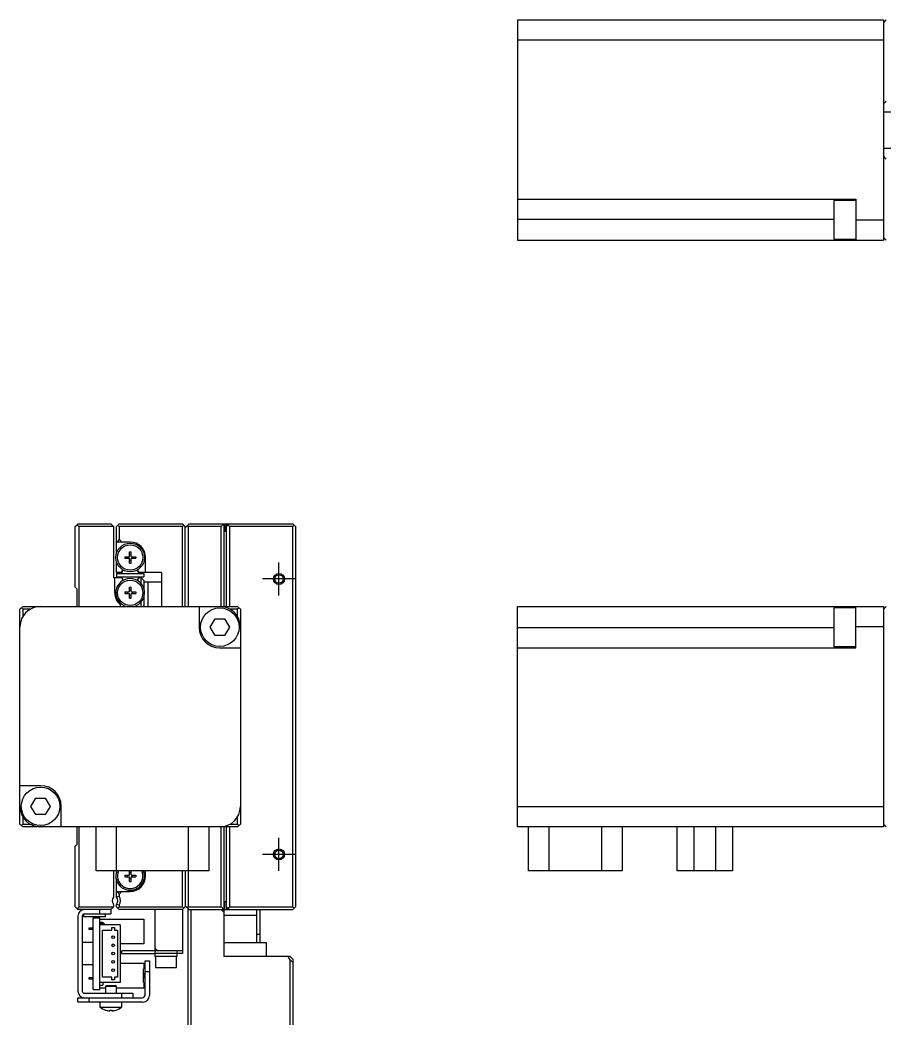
# Model space of a CAD drawing. Extents: x 0 to 655, y -8 to 393.
# Drawn here: x 0 to 156.8, y 212.2 to 393.3 of the extents above; entities that cross this region are included whole.
import ezdxf

# ---------------------------------------------------------------- set-up
doc = ezdxf.new("R2010")
doc.units = 0
doc.header["$LTSCALE"] = 0.5
doc.linetypes.add('CENTER', pattern=[50.8, 31.75, -6.35, 6.35, -6.35])
for name, color, linetype in [('MSM_CENTER', 1, 'CENTER'), ('MSM_CONTINUOUS', 7, 'CONTINUOUS'), ('MSM_NARROW', 5, 'CONTINUOUS')]:
    doc.layers.add(name, color=color, linetype=linetype)

msp = doc.modelspace()

# ---------------------------------------------------------------- linework, layer by layer
at = {"layer": 'MSM_CENTER'}
for p, q in [((47, 288.86), (47, 294.86)), ((50, 291.86), (44, 291.86)), ((47, 238.86), (47, 244.86)), ((50, 241.86), (44, 241.86))]:
    msp.add_line(p, q, dxfattribs=at)
at = {"layer": 'MSM_CONTINUOUS'}
for p, q in [((90.27, 393.34), (156.67, 393.34)), ((90.27, 393.34), (90.27, 353.34)), ((156.67, 393.34), (156.67, 353.34)), ((157.17, 393.34), (156.67, 392.84)), ((156.67, 389.64), (90.27, 389.64)), ((157.17, 378.59), (156.67, 378.09)), ((175.67, 376.59), (156.67, 376.59)), ((156.67, 370.09), (175.67, 370.09)), ((156.67, 368.59), (157.17, 368.09)), ((90.27, 360.82), (151.67, 360.82)), ((147.67, 360.57), (147.67, 353.57)), ((151.67, 360.57), (147.67, 360.57)), ((151.67, 360.82), (151.67, 353.34)), ((147.67, 357.12), (90.27, 357.12)), ((151.67, 357.04), (156.67, 357.04)), ((90.27, 353.34), (156.67, 353.34)), ((147.67, 353.57), (151.67, 353.57)), ((157.17, 353.34), (156.67, 353.84)), ((10, 301.36), (10.35, 301.71)), ((10, 290.36), (10, 301.36)), ((10.5, 301.86), (10.35, 301.71)), ((10.35, 301.71), (10.7, 301.36)), ((10.5, 301.86), (16.5, 301.86)), ((10.7, 301.36), (10.7, 286.86)), ((17, 301.36), (10.7, 301.36)), ((17, 301.36), (16.5, 301.86)), ((17, 301.36), (17, 292.06)), ((17.5, 301.36), (18, 301.86)), ((17.5, 296.47), (17.5, 301.36)), ((17.75, 301.61), (18, 301.36)), ((18, 301.86), (29.5, 301.86)), ((18, 301.36), (18, 299.06)), ((29.5, 301.36), (18, 301.36)), ((30, 301.36), (29.5, 301.86)), ((29.5, 301.36), (29.75, 301.61)), ((29.5, 286.86), (29.5, 301.36)), ((30.35, 301.51), (30, 301.16)), ((30, 286.86), (30, 301.36)), ((30.7, 301.86), (30.35, 301.51)), ((30.35, 301.51), (30.5, 301.36)), ((30.5, 301.36), (30.5, 286.86)), ((36.5, 301.36), (30.5, 301.36)), ((30.7, 301.86), (49.5, 301.86)), ((36.5, 301.36), (37, 301.86)), ((36.5, 286.86), (36.5, 301.36)), ((37, 301.86), (37, 286.86)), ((37.2, 301.86), (37.2, 300.46)), ((37.4, 301.46), (37.4, 300.76)), ((37.6, 301.46), (37.4, 301.46)), ((37.4, 300.76), (37.5, 300.76)), ((38, 301.86), (37.5, 301.36)), ((37.5, 286.86), (37.5, 301.36)), ((37.7, 301.76), (37.9, 301.76)), ((37.75, 301.61), (38, 301.36)), ((49.5, 301.36), (38, 301.36)), ((38, 301.36), (38, 286.86)), ((50, 301.36), (49.5, 301.86)), ((49.5, 301.36), (49.75, 301.61)), ((49.5, 232.36), (49.5, 301.36)), ((50, 301.36), (50, 232.36)), ((18, 299.06), (17.65, 298.56)), ((18.5, 298.56), (18, 299.06)), ((37.5, 300.46), (37.2, 300.46)), ((20, 298.56), (17.5, 298.56)), ((19, 295.9), (19, 295.61)), ((19, 295.9), (19.8, 295.9)), ((19, 295.61), (19.8, 295.61)), ((19.53, 295.61), (19.53, 295.9)), ((19.86, 296.76), (20.15, 296.76)), ((19.86, 295.96), (19.86, 296.76)), ((20.15, 296.23), (19.86, 296.23)), ((19.86, 294.76), (19.86, 295.55)), ((20.15, 295.96), (20.15, 296.76)), ((20.15, 294.76), (20.15, 295.55)), ((20.21, 295.9), (21, 295.9)), ((20.21, 295.61), (21, 295.61)), ((20.47, 295.61), (20.47, 295.9)), ((21, 295.9), (21, 295.61)), ((22.8, 293.06), (22.8, 295.76)), ((17.5, 293.06), (17.5, 295.04)), ((19.86, 295.29), (20.15, 295.29)), ((19.86, 294.76), (20.15, 294.76)), ((18.45, 292.06), (17, 292.06)), ((17.2, 289.36), (17.2, 292.06)), ((18.45, 293.06), (17.5, 293.06)), ((17.5, 292.86), (17.5, 292.26)), ((17.5, 292.86), (22.5, 292.86)), ((17.5, 292.26), (22.5, 292.26)), ((18.45, 293.06), (18.6, 293.32)), ((18.45, 292.06), (18.58, 291.83)), ((21.4, 293.32), (21.55, 293.06)), ((21.55, 292.06), (21.42, 291.83)), ((25.7, 293.06), (21.55, 293.06)), ((22, 292.06), (21.55, 292.06)), ((22.5, 291.56), (22, 292.06)), ((22, 291.02), (22, 292.06)), ((22.5, 292.86), (22.5, 292.26)), ((25.7, 293.06), (25.7, 286.86)), ((10.35, 290.01), (10, 290.36)), ((10.35, 286.86), (10.35, 290.01)), ((19.86, 290.36), (20.15, 290.36)), ((19.86, 289.56), (19.86, 290.36)), ((20.15, 289.56), (20.15, 290.36)), ((22.5, 291.56), (22.5, 290.07)), ((25.7, 291.31), (22.5, 291.31)), ((23.2, 291.31), (23.2, 286.86)), ((19, 289.5), (19, 289.21)), ((19, 289.5), (19.8, 289.5)), ((19, 289.21), (19.8, 289.21)), ((19.53, 289.21), (19.53, 289.5)), ((20.15, 289.83), (19.86, 289.83)), ((19.86, 288.36), (19.86, 289.15)), ((19.86, 288.89), (20.15, 288.89)), ((19.86, 288.36), (20.15, 288.36)), ((20.15, 288.36), (20.15, 289.15)), ((20.21, 289.5), (21, 289.5)), ((20.21, 289.21), (21, 289.21)), ((20.47, 289.21), (20.47, 289.5)), ((21, 289.5), (21, 289.21)), ((22.5, 288.64), (22.5, 286.86)), ((0, 286.36), (0.5, 286.86)), ((0, 247.36), (0, 286.36)), ((0.25, 286.61), (0.5, 286.36)), ((0.5, 286.86), (39.5, 286.86)), ((0.5, 286.36), (0.5, 285.01)), ((1.84, 286.36), (0.5, 286.36)), ((18.2, 287.21), (18.2, 286.86)), ((22, 286.86), (22, 287.69)), ((22.3, 286.86), (22.5, 287.06)), ((32.51, 286.86), (32.51, 283.07)), ((39.5, 286.36), (38.16, 286.36)), ((39.5, 286.86), (40, 286.36)), ((39.75, 286.61), (39.5, 286.36)), ((39.5, 285.01), (39.5, 286.36)), ((40, 286.36), (40, 247.36)), ((90.27, 246.86), (90.27, 286.86)), ((90.27, 286.86), (156.67, 286.86)), ((147.67, 286.62), (147.67, 279.62)), ((151.67, 286.62), (147.67, 286.62)), ((151.67, 279.37), (151.67, 286.86)), ((156.67, 286.86), (156.67, 246.86)), ((157.17, 286.86), (156.67, 286.36)), ((34.53, 283.12), (35.4, 284.62)), ((35.4, 284.62), (37.13, 284.62)), ((37.13, 284.62), (38, 283.12)), ((35.4, 281.62), (34.53, 283.12)), ((38, 283.12), (37.13, 281.62)), ((90.27, 283.07), (147.67, 283.07)), ((156.67, 283.16), (151.67, 283.16)), ((37.13, 281.62), (35.4, 281.62)), ((36.21, 279.37), (40, 279.37)), ((90.27, 279.37), (151.67, 279.37)), ((147.67, 279.62), (151.67, 279.62)), ((3.79, 254.34), (0, 254.34)), ((2, 250.59), (2.87, 252.09)), ((2.87, 252.09), (4.6, 252.09)), ((4.6, 252.09), (5.47, 250.59)), ((2.87, 249.09), (2, 250.59)), ((5.47, 250.59), (4.6, 249.09)), ((7.49, 246.86), (7.49, 250.64)), ((90.27, 250.56), (156.67, 250.56)), ((0.5, 248.7), (0.5, 247.36)), ((4.6, 249.09), (2.87, 249.09)), ((39.5, 247.36), (39.5, 248.7)), ((0.5, 246.86), (0, 247.36)), ((0.25, 247.11), (0.5, 247.36)), ((0.5, 247.36), (1.84, 247.36)), ((39.5, 246.86), (0.5, 246.86)), ((10.35, 243.71), (10.35, 246.86)), ((10.7, 246.86), (10.7, 232.36)), ((13.8, 238.86), (13.8, 246.86)), ((17.5, 238.67), (17.5, 246.86)), ((30.6, 238.86), (30.6, 246.86)), ((34.3, 246.86), (34.3, 238.86)), ((36.5, 232.36), (36.5, 246.86)), ((37, 246.86), (37, 223.36)), ((37.5, 232.36), (37.5, 246.86)), ((38, 246.86), (38, 232.36)), ((38.16, 247.36), (39.5, 247.36)), ((39.5, 247.36), (39.75, 247.11)), ((40, 247.36), (39.5, 246.86)), ((156.67, 246.86), (90.27, 246.86)), ((92.27, 238.86), (92.27, 246.86)), ((95.97, 246.86), (95.97, 238.86)), ((105.57, 238.86), (105.57, 246.86)), ((109.27, 246.86), (109.27, 238.86)), ((119.27, 238.86), (119.27, 246.86)), ((122.27, 246.86), (122.27, 238.86)), ((126.27, 238.86), (126.27, 246.86)), ((129.27, 246.86), (129.27, 238.86)), ((156.67, 247.36), (157.17, 246.86)), ((10, 243.36), (10.35, 243.71)), ((10, 232.36), (10, 243.36)), ((34.3, 238.86), (13.8, 238.86)), ((17, 238.86), (17, 234.12)), ((19, 238.1), (19, 237.81)), ((19, 238.1), (19.8, 238.1)), ((19, 237.81), (19.8, 237.81)), ((19.53, 237.81), (19.53, 238.1)), ((19.86, 238.16), (19.86, 238.86)), ((20.15, 238.43), (19.86, 238.43)), ((19.86, 236.96), (19.86, 237.75)), ((19.86, 237.49), (20.15, 237.49)), ((20.15, 238.16), (20.15, 238.86)), ((20.15, 236.96), (20.15, 237.75)), ((20.21, 238.1), (21, 238.1)), ((20.21, 237.81), (21, 237.81)), ((20.47, 237.81), (20.47, 238.1)), ((21, 238.1), (21, 237.81)), ((22.8, 237.96), (22.8, 238.86)), ((29.5, 232.36), (29.5, 238.86)), ((30, 238.86), (30, 232.36)), ((30.5, 238.86), (30.5, 232.36)), ((109.27, 238.86), (92.27, 238.86)), ((129.27, 238.86), (119.27, 238.86)), ((17.5, 234.12), (17.5, 237.24)), ((19.86, 236.96), (20.15, 236.96)), ((17.5, 235.16), (20, 235.16)), ((18, 234.29), (17.5, 234.12)), ((17.65, 235.16), (18, 234.66)), ((18, 234.66), (18.5, 235.16)), ((18, 234.66), (18, 234.29)), ((10.35, 232.01), (10, 232.36)), ((10.7, 232.36), (10.35, 232.01)), ((10.35, 232.01), (10.5, 231.86)), ((10.7, 232.36), (17, 232.36)), ((16.5, 231.86), (17, 232.36)), ((17, 232.79), (17, 232.36)), ((18, 232.63), (17.5, 232.79)), ((17.5, 232.36), (17.5, 232.79)), ((18, 231.86), (17.5, 232.36)), ((18, 232.36), (17.75, 232.11)), ((18, 232.63), (18, 232.36)), ((18, 232.36), (29.5, 232.36)), ((29.75, 232.11), (29.5, 232.36)), ((29.5, 231.86), (30, 232.36)), ((30, 232.56), (30.35, 232.21)), ((30.5, 232.36), (30.35, 232.21)), ((30.35, 232.21), (30.7, 231.86)), ((30.5, 232.36), (36.5, 232.36)), ((30.5, 209.86), (30.5, 232.06)), ((37, 231.86), (36.5, 232.36)), ((37.2, 231.86), (37.2, 233.26)), ((37.5, 233.26), (37.2, 233.26)), ((37.4, 232.96), (37.4, 232.26)), ((37.5, 232.96), (37.4, 232.96)), ((37.4, 232.26), (37.6, 232.26)), ((37.5, 232.36), (38, 231.86)), ((37.9, 231.96), (37.7, 231.96)), ((38, 232.36), (37.75, 232.11)), ((38, 232.36), (49.5, 232.36)), ((49.75, 232.11), (49.5, 232.36)), ((49.5, 231.86), (50, 232.36)), ((16.5, 231.86), (10.5, 231.86)), ((10.5, 230.66), (10.5, 217.06)), ((11.3, 230.66), (11.3, 217.06)), ((11.5, 231), (11.5, 230.56)), ((15.5, 230.56), (11.5, 230.56)), ((11.7, 231.06), (16.5, 231.06)), ((13.3, 230.36), (14.5, 230.36)), ((13.3, 217.36), (13.3, 230.36)), ((14.5, 231.06), (14.5, 231.86)), ((14.5, 217.36), (14.5, 230.36)), ((14.5, 230.11), (22.5, 230.11)), ((15.5, 230.56), (15.5, 231.06)), ((16.5, 231.86), (16.5, 231.06)), ((29.5, 231.86), (18, 231.86)), ((22.5, 230.11), (22.5, 225.61)), ((24.5, 231.86), (24.5, 223.36)), ((29.5, 231.86), (29.5, 223.86)), ((30.5, 231.86), (49.5, 231.86)), ((31, 231.86), (31, 209.86)), ((36.5, 231.86), (37, 231.36)), ((37, 230.86), (43, 230.86)), ((43, 225.86), (43, 231.86)), ((43.5, 231.86), (43.5, 225.86)), ((13.3, 228.48), (12.5, 228.48)), ((12.5, 228.48), (12.5, 228.23)), ((14.5, 229.56), (15.05, 229.56)), ((14.5, 229.34), (15.3, 229.34)), ((18.2, 229.11), (14.5, 229.11)), ((15.05, 229.56), (15.05, 229.34)), ((15.3, 229.34), (15.3, 229.11)), ((16.65, 228.61), (17.15, 228.61)), ((16.65, 228.11), (16.65, 228.61)), ((17.15, 228.61), (17.15, 228.11)), ((18.2, 229.11), (18.2, 218.61)), ((13.3, 228.23), (12.5, 228.23)), ((15, 219.61), (15, 228.11)), ((15, 228.11), (16.65, 228.11)), ((17.15, 228.11), (17.7, 228.11)), ((17.7, 228.11), (17.7, 219.61)), ((43, 227.36), (43.5, 227.36)), ((13.3, 225.86), (11.3, 225.86)), ((22.5, 225.61), (18.2, 225.61)), ((25, 224.36), (24.5, 224.86)), ((37, 225.86), (44.75, 225.86)), ((44.75, 223.36), (44.75, 225.86)), ((18.5, 223.86), (18.5, 224.36)), ((29.5, 224.36), (18.5, 224.36)), ((18.5, 223.86), (24.5, 223.86)), ((28.5, 223.86), (24.5, 223.86)), ((28.5, 223.36), (24.5, 223.36)), ((24.6, 223.36), (24.6, 221.36)), ((28.4, 221.36), (28.4, 223.36)), ((28.5, 223.36), (28.5, 224.36)), ((29.5, 223.86), (28.5, 223.86)), ((49, 223.36), (37, 223.36)), ((49, 222.74), (48.69, 223.36)), ((49, 223.36), (49.5, 222.86)), ((49.5, 222.86), (49.5, 209.86)), ((11.3, 221.86), (13.3, 221.86)), ((18.2, 222.11), (22.5, 222.11)), ((22.5, 221.11), (22.4, 221.11)), ((22.4, 218.61), (22.4, 221.11)), ((22.5, 222.11), (22.5, 221.11)), ((22.7, 222.56), (23.5, 222.56)), ((22.7, 216.36), (22.7, 222.56)), ((23.5, 222.56), (23.5, 216.26)), ((24.6, 221.36), (28.4, 221.36)), ((49, 209.86), (49, 222.74)), ((49.5, 222.24), (49, 222.74)), ((12.5, 219.48), (12.5, 219.23)), ((13.3, 219.48), (12.5, 219.48)), ((13.3, 219.23), (12.5, 219.23)), ((16.65, 219.61), (15, 219.61)), ((16.65, 219.11), (16.65, 219.61)), ((17.7, 219.61), (17.15, 219.61)), ((17.15, 219.61), (17.15, 219.11)), ((22.4, 220.31), (22.5, 220.31)), ((22.4, 219.93), (22.5, 219.93)), ((22.4, 219.78), (22.5, 219.78)), ((22.4, 219.41), (22.5, 219.41)), ((22.5, 219.41), (22.5, 220.31)), ((23.5, 220.56), (22.7, 220.56)), ((18.2, 218.61), (14.5, 218.61)), ((14.5, 218.15), (15.05, 218.15)), ((15.5, 217.61), (14.5, 217.61)), ((15.05, 218.61), (15.05, 218.15)), ((15.7, 218.06), (15.5, 217.86)), ((17.5, 217.86), (15.5, 217.86)), ((15.5, 217.86), (15.5, 216.66)), ((15.7, 218.06), (17.3, 218.06)), ((17.15, 219.11), (16.65, 219.11)), ((17.5, 217.86), (17.3, 218.06)), ((17.5, 216.66), (17.5, 217.86)), ((22.5, 217.61), (17.5, 217.61)), ((22.5, 218.61), (22.4, 218.61)), ((22.5, 218.61), (22.5, 217.61)), ((10.5, 215.06), (10.5, 215.86)), ((10.5, 215.86), (22.2, 215.86)), ((11.7, 216.66), (20.5, 216.66)), ((12.5, 215.86), (12.5, 215.06)), ((13.3, 217.36), (14.5, 217.36)), ((18.5, 215.86), (18.5, 216.66)), ((20.5, 216.66), (20.5, 215.86)), ((22.3, 215.06), (10.5, 215.06)), ((14.5, 215.06), (14.5, 214.16)), ((14.5, 214.16), (18.5, 214.16)), ((18.5, 214.16), (18.5, 215.06)), ((15.55, 213.6), (15.57, 213.6)), ((16.3, 213.6), (16.7, 213.6)), ((16.3, 213.47), (16.3, 213.6)), ((16.7, 213.6), (16.7, 213.47)), ((17.43, 213.6), (17.45, 213.6))]:
    msp.add_line(p, q, dxfattribs=at)
for centre, radius in [((20, 295.76), 2.6), ((20, 295.76), 2.3), ((47, 291.86), 0.783), ((20, 289.36), 2.3), ((36.26, 283.12), 3.5), ((3.74, 250.59), 3.5), ((47, 241.86), 0.783), ((16.9, 226.86), 0.25), ((16.9, 225.36), 0.25), ((16.9, 223.86), 0.25), ((16.9, 222.36), 0.25), ((16.9, 220.86), 0.25)]:
    msp.add_circle(centre, radius, dxfattribs=at)
for centre, radius, start, end in [((37.7, 301.46), 0.3, 90, 180), ((37.7, 300.76), 0.3, 180, 228.1897), ((20, 295.76), 2.8, 0, 90), ((19.8, 295.96), 0.06, 270, 0), ((19.8, 295.55), 0.06, 0, 90), ((20.21, 295.96), 0.06, 180, 270), ((20.21, 295.55), 0.06, 90, 180), ((20, 289.36), 2.6, 285.9424, 254.0576), ((20, 292.56), 1.59, 143.8028, 169.1069), ((20, 292.56), 1.59, 190.8931, 216.1972), ((20.12, 292.67), 1.75, 208.6217, 217.006), ((20.12, 292.44), 1.75, 142.994, 150), ((19.89, 292.44), 1.75, 30, 37.006), ((20, 292.56), 1.59, 10.8931, 36.1972), ((20, 292.56), 1.59, 323.8028, 349.1069), ((19.89, 292.67), 1.75, 322.994, 331.3783), ((20, 289.36), 2.8, 180, 229.9948), ((19.8, 289.56), 0.06, 270, 0), ((19.8, 289.15), 0.06, 0, 90), ((20.21, 289.56), 0.06, 180, 270), ((20.21, 289.15), 0.06, 90, 180), ((3.7, 283.16), 3.7, 90, 180), ((36.3, 283.16), 3.7, 0, 90), ((36.21, 283.07), 3.7, 180, 270), ((3.79, 250.64), 3.7, 0, 90), ((3.7, 250.56), 3.7, 180, 270), ((36.3, 250.56), 3.7, 270, 0), ((20, 237.96), 2.6, 159.7478, 20.2522), ((20, 237.96), 2.3, 156.9643, 23.0357), ((19.8, 238.16), 0.06, 270, 0), ((19.8, 237.75), 0.06, 0, 90), ((20, 237.96), 2.8, 270, 0), ((20.21, 238.16), 0.06, 180, 270), ((20.21, 237.75), 0.06, 90, 180), ((17.75, 233.46), 1, 138.5904, 221.4096), ((16.75, 233.46), 1, 318.5904, 41.4096), ((16.75, 233.46), 1.5, 326.4427, 33.5573), ((37.7, 232.96), 0.3, 131.8103, 180), ((37.7, 232.26), 0.3, 180, 270), ((11.7, 230.66), 1.2, 90, 180), ((11.7, 230.66), 0.4, 90, 180), ((11.7, 217.06), 1.2, 180, 270), ((11.7, 217.06), 0.4, 180, 270), ((22.2, 216.36), 0.5, 270, 0), ((22.3, 216.26), 1.2, 270, 0), ((16.5, 216.66), 3.2, 231.3178, 252.73), ((16.5, 216.66), 3.2, 287.27, 308.6822), ((16.5, 216.66), 3.19, 253.0947, 266.4097), ((16.5, 216.66), 3.19, 273.5903, 286.9053)]:
    msp.add_arc(centre, radius, start, end, dxfattribs=at)
at = {"layer": 'MSM_NARROW'}
for centre in [(47, 291.86), (47, 241.86)]:
    msp.add_circle(centre, 1, dxfattribs=at)

doc.saveas('drawing.dxf')
